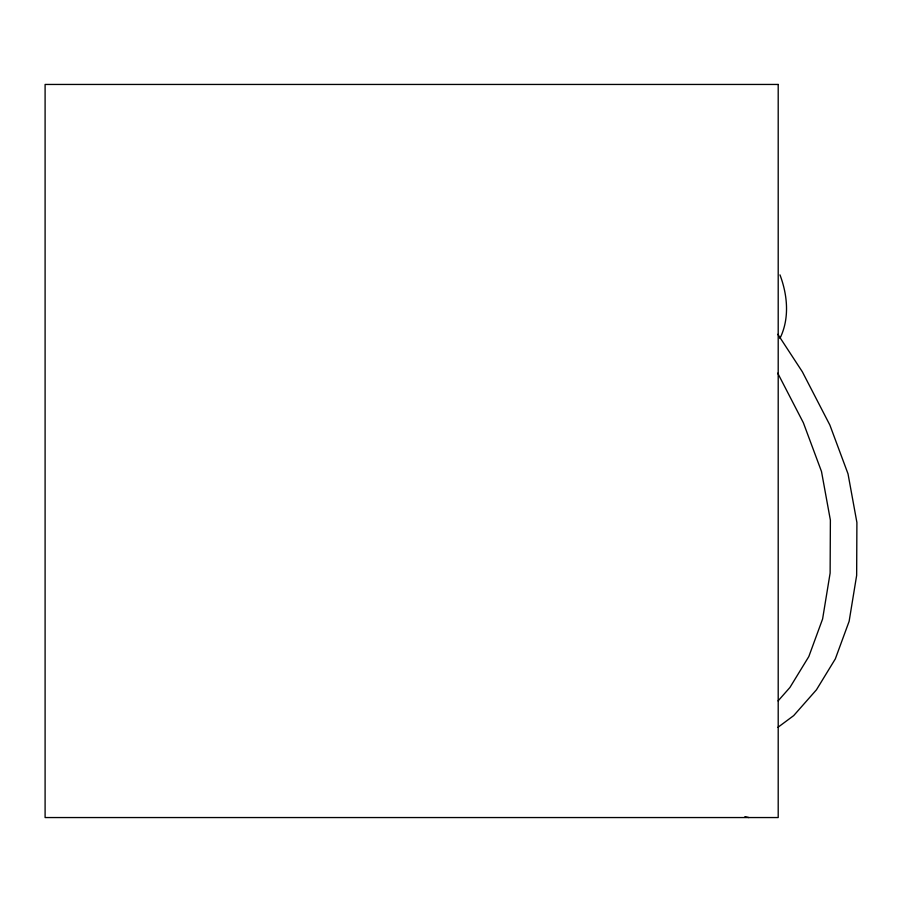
<?xml version="1.0" encoding="UTF-8"?>
<svg xmlns="http://www.w3.org/2000/svg" width="902" height="902" viewBox="0 0 902 902"><rect width="100%" height="100%" fill="white"/><g stroke="black" fill="none" stroke-linecap="round" stroke-linejoin="round"><path stroke-width="1.35" d="M779.926 338.442C789.746 318.53 787.626 295.146 779.971 274.873M778.088 700.899L789.927 687.471L808.812 656.577L822.601 618.986L830.122 573.097L830.381 520.161L821.496 471.509L803.355 422.745L777.738 373.18M777.964 727.305L793.692 715.613L816.457 689.793L835.331 658.888L849.132 621.309L856.652 575.42L856.9 522.483L848.015 473.832L829.874 425.067L802.34 371.782L777.851 334.315M744.928 816.637L748.874 817.55M778.201 84.45L45.1 84.45L45.1 817.55L778.201 817.55L778.201 84.45"/></g></svg>
